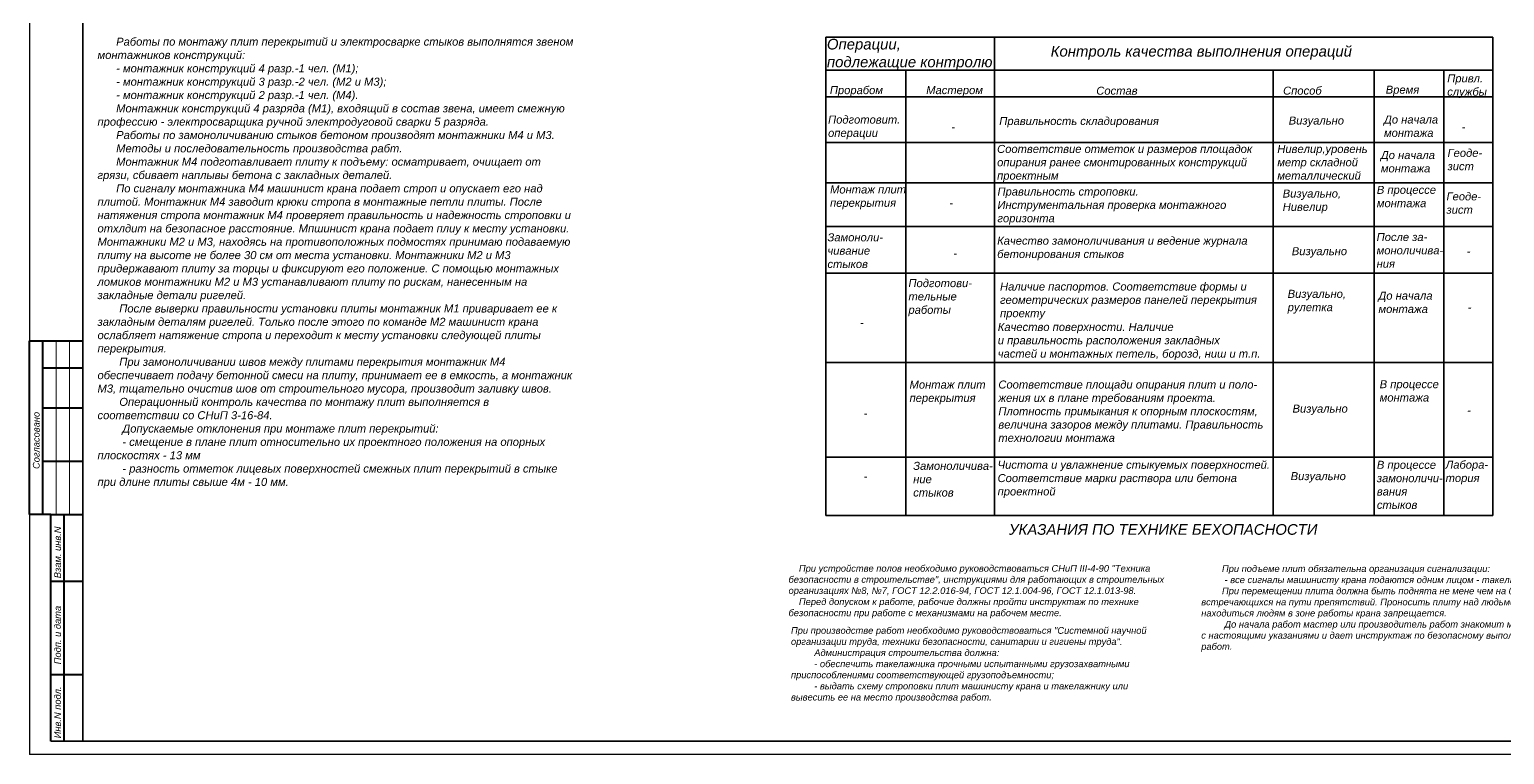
# Model space of a CAD drawing. Header units: millimetres. Extents: x 3254 to 5837, y -104 to 1724.
# Drawn here: x 4125 to 4678, y 1130 to 1402 of the extents above; entities that cross this region are included whole.
import ezdxf

# ---------------------------------------------------------------- set-up
doc = ezdxf.new("R2010")
doc.units = ezdxf.units.MM
for name, color, linetype, lineweight in [('Нормальная', 5, 'Continuous', 25), ('Основная', 7, 'Continuous', 40), ('Толстая', 6, 'Continuous', 35), ('Тонкая', 6, 'Continuous', 13)]:
    doc.layers.add(name, color=color, linetype=linetype, lineweight=lineweight)
doc.layers.add('Текст', color=14, linetype='Continuous')
doc.styles.get("Standard").update_dxf_attribs({"font": 'ARIALI.TTF'})

msp = doc.modelspace()

# ---------------------------------------------------------------- linework, layer by layer
at = {"layer": 'Основная'}
for p, q in [((4125.043, 1219.863), (4125.043, 1284.863)), ((4125.043, 1284.863), (4145.043, 1284.863)), ((4130.043, 1219.863), (4130.043, 1284.863)), ((4130.043, 1274.863), (4145.043, 1274.863)), ((4130.043, 1259.863), (4145.043, 1259.863)), ((4130.043, 1239.863), (4145.043, 1239.863)), ((4133.043, 1219.863), (4125.043, 1219.863)), ((4133.043, 1134.863), (4133.043, 1219.863)), ((4133.043, 1219.863), (4145.043, 1219.863)), ((4138.043, 1134.863), (4138.043, 1219.863)), ((4133.043, 1194.863), (4145.043, 1194.863)), ((4133.043, 1159.863), (4145.043, 1159.863))]:
    msp.add_line(p, q, dxfattribs=at)
at = {"layer": 'Текст', "color": 0}
for p in [(4125.043, 1723.863), (4966.043, 1129.863)]:
    msp.add_line(p, (4125.043, 1129.863), dxfattribs=at)
at = {"layer": 'Толстая', "color": 0}
for p, q in [((4145.043, 1718.863), (4145.043, 1134.863)), ((4423.549, 1398.786), (4423.549, 1390.786)), ((4423.549, 1398.786), (4423.549, 1219.454)), ((4673.549, 1398.786), (4423.549, 1398.786)), ((4486.835, 1398.786), (4486.835, 1219.454)), ((4673.549, 1398.786), (4673.549, 1390.786)), ((4673.549, 1390.786), (4673.549, 1382.786)), ((4423.549, 1386.356), (4423.549, 1376.356)), ((4673.549, 1386.356), (4423.549, 1386.356)), ((4453.545, 1386.356), (4453.545, 1219.454)), ((4591.31, 1386.356), (4591.31, 1219.454)), ((4629.068, 1386.356), (4629.068, 1219.454)), ((4655.199, 1386.356), (4655.199, 1219.454)), ((4673.549, 1382.786), (4673.549, 1219.454)), ((4423.549, 1376.356), (4673.549, 1376.356)), ((4423.549, 1359.318), (4673.549, 1359.318)), ((4423.549, 1344.19), (4673.549, 1344.19)), ((4423.549, 1327.749), (4673.549, 1327.749)), ((4423.549, 1310.233), (4673.549, 1310.233)), ((4423.549, 1276.76), (4673.549, 1276.76)), ((4423.549, 1241.338), (4673.549, 1241.338)), ((4423.549, 1219.454), (4673.549, 1219.454)), ((4145.043, 1134.863), (4133.043, 1134.863)), ((4961.043, 1134.863), (4145.043, 1134.863))]:
    msp.add_line(p, q, dxfattribs=at)
at = {"layer": 'Тонкая', "color": 0}
for p, q in [((4135.043, 1219.863), (4135.043, 1284.863)), ((4140.043, 1219.863), (4140.043, 1284.863))]:
    msp.add_line(p, q, dxfattribs=at)

# ---------------------------------------------------------------- texts
at = {"layer": 'Нормальная', "color": 0, "insert": (4150.543, 1398.579), "char_height": 2.5, "width": 177.991, "attachment_point": 1}
msp.add_mtext('{\\fArial|b0|i1|c204|p34;\\H1.2x;      Работы по монтажу плит перекрытий и электросварке стыков выполнятся звеном монтажников конструкций: \\P      - монтажник конструкций 4 разр.-1 чел. (М1);\\P      - монтажник конструкций 3 разр.-2 чел. (М2 и М3);\\P      - монтажник конструкций 2 разр.-1 чел. (М4).\\P      Монтажник конструкций 4 разряда (М1), входящий в состав звена, имеет смежную профессию - электросварщика ручной электродуговой сварки 5 разряда.\\P      Работы по замоноличиванию стыков бетоном производят монтажники М4 и М3.\\P      Методы и последовательность производства рабт.\\P      Монтажник М4 подготавливает плиту к подъему: осматривает, очищает от грязи, сбивает наплывы бетона с закладных деталей.\\P      По сигналу монтажника М4 машинист крана подает строп и опускает его над плитой. Монтажник М4 заводит крюки стропа в монтажные петли плиты. После натяжения стропа монтажник М4 проверяет правильность и надежность строповки и отхлдит на безопасное расстояние. Мпшинист крана подает плиу к месту установки. Монтажники М2 и М3, находясь на противоположных подмостях принимаю подаваемую плиту на высоте не более 30 см от места установки. Монтажники М2 и М3 придержавают плиту за торцы и фиксируют его положение. С помощью монтажных ломиков монтажники М2 и М3 устанавливают плиту по рискам, нанесенным на закладные детали ригелей.\\P       После выверки правильности установки плиты монтажник М1 приваривает ее к закладным деталям ригелей. Только после этого по команде М2 машинист крана ослабляет натяжение стропа и переходит к месту установки следующей плиты перекрытия.\\P       При замоноличивании швов между плитами перекрытия монтажник М4 обеспечивает подачу бетонной смеси на плиту, принимает ее в емкость, а монтажник М3, тщательно очистив шов от строительного мусора, производит заливку швов.\\P       Операционный контроль качества по монтажу плит выполняется в соответствии со СНиП 3-16-84.\\P        Допускаемые отклонения при монтаже плит перекрытий:\\P        - смещение в плане плит относительно их проектного положения на опорных плоскостях - 13 мм\\P        - разность отметок лицевых поверхностей смежных плит перекрытий в стыке при длине плиты свыше 4м - 10 мм.\\P        \\H0.8333x; }', dxfattribs=at)
at = {"layer": 'Толстая', "color": 0, "attachment_point": 1}
for s, insert, char_height in [('{\\fArial|b0|i1|c204|p34;Операции, \\Pподлежащие контролю}', (4423.973, 1398.138), 4), ('{\\fArial|b0|i1|c204|p34;Контроль качества выполнения операций}', (4507.86, 1395.482), 4), ('{\\fArial|b0|i1|c204|p34;Прорабом}', (4425.061, 1380.402), 3), ('{\\fArial|b0|i1|c204|p34;Мастером}', (4461.189, 1380.402), 3), ('{\\fArial|b0|i1|c204|p34;Состав}', (4524.954, 1380.19), 3), ('{\\fArial|b0|i1|c204|p34;Способ}', (4594.984, 1380.215), 3), ('{\\fArial|b0|i1|c204|p34;Время}', (4633.453, 1380.564), 3), ('{\\fArial|b0|i1|c204|p34;Подготовит.\\Pоперации}', (4424.403, 1369.36), 3), ('{\\fArial|b0|i1|c204|p34;Правильность складирования}', (4488.576, 1368.824), 3), ('{\\fArial|b0|i1|c204|p34;Визуально}', (4597.095, 1369.003), 3), ('{\\fArial|b0|i1|c204|p34;До начала \\Pмонтажа}', (4632.802, 1369.388), 3), ('-', (4470.623, 1366.628), 3), ('-', (4661.913, 1366.628), 3), ('{\\fArial|b0|i1|c204|p34;Соответствие отметок и размеров площадок\\Pопирания ранее смонтированных конструкций\\Pпроектным}', (4487.772, 1358.356), 3), ('{\\fArial|b0|i1|c204|p34;Нивелир,уровень\\Pметр складной\\Pметаллический}', (4592.808, 1358.356), 3), ('{\\fArial|b0|i1|c204|p34;До начала\\Pмонтажа}', (4631.625, 1356.058), 3), ('{\\fArial|b0|i1|c204|p34;Геоде-\\Pзист}', (4656.632, 1356.863), 3), ('{\\fArial|b0|i1|c204|p34;Монтаж плит\\Pперекрытия}', (4425.149, 1343.159), 3), ('{\\fArial|b0|i1|c204|p34;Правильность строповки.\\PИнструментальная проверка монтажного\\Pгоризонта}', (4487.908, 1342.38), 3), ('{\\fArial|b0|i1|c204|p34;Визуально,\\PНивелир}', (4594.836, 1341.641), 3), ('{\\fArial|b0|i1|c204|p34;В процессе\\Pмонтажа}', (4630.118, 1343.025), 3), ('{\\fArial|b0|i1|c204|p34;Геоде-\\Pзист}', (4656.234, 1340.571), 3), ('-', (4469.882, 1338.151), 3), ('{\\fArial|b0|i1|c204|p34;Замоноли-\\Pчивание \\Pстыков}', (4424.171, 1325.226), 3), ('{\\fArial|b0|i1|c204|p34;Качество замоноличивания и ведение журнала\\Pбетонирования стыков}', (4487.792, 1323.957), 3), ('{\\fArial|b0|i1|c204|p34;После за-\\Pмоноличива-\\Pния}', (4630.039, 1325.331), 3), ('-', (4471.363, 1319.289), 3), ('{\\fArial|b0|i1|c204|p34;Визуально}', (4598.237, 1320.036), 3), ('-', (4663.824, 1320.004), 3), ('{\\fArial|b0|i1|c204|p34;Подготови-\\Pтельные\\Pработы}', (4454.529, 1308.057), 3), ('{\\fArial|b0|i1|c204|p34;Наличие паспортов. Соответствие формы и \\Pгеометрических размеров панелей перекрытия\\Pпроекту}', (4488.869, 1306.786), 3), ('{\\fArial|b0|i1|c204|p34;Визуально,\\Pрулетка}', (4596.696, 1304.043), 3), ('{\\fArial|b0|i1|c204|p34;До начала \\Pмонтажа}', (4630.722, 1303.365), 3), ('-', (4664.199, 1299.034), 3), ('-', (4436.352, 1293.229), 3), ('{\\fArial|b0|i1|c204|p34;Качество поверхности. Наличие\\Pи правильность расположения закладных\\Pчастей и монтажных петель, борозд, ниш и т.п.}', (4488.024, 1291.624), 3), ('{\\fArial|b0|i1|c204|p34;Монтаж плит\\Pперекрытия}', (4454.953, 1270.017), 3), ('{\\fArial|b0|i1|c204|p34;Соответствие площади опирания плит и поло-\\Pжения их в плане требованиям проекта.\\PПлотность примыкания к опорным плоскостям,\\Pвеличина зазоров между плитами. Правильность\\Pтехнологии монтажа}', (4488.247, 1270.045), 3), ('{\\fArial|b0|i1|c204|p34;В процессе \\Pмонтажа}', (4631.183, 1270.174), 3), ('{\\fArial|b0|i1|c204|p34;Визуально}', (4598.516, 1261.017), 3), ('-', (4437.725, 1259.283), 3), ('-', (4663.953, 1260.365), 3), ('{\\fArial|b0|i1|c204|p34;Замоноличива-\\Pние\\Pстыков}', (4456.314, 1239.562), 3), ('{\\fArial|b0|i1|c204|p34;Чистота и увлажнение стыкуемых поверхностей.\\PСоответствие марки раствора или бетона \\Pпроектной}', (4487.955, 1239.973), 3), ('{\\fArial|b0|i1|c204|p34;В процессе \\Pзамоноличи-\\Pвания \\Pстыков}', (4630.128, 1239.945), 3), ('{\\fArial|b0|i1|c204|p34;Лабора-\\Pтория}', (4655.893, 1240), 3), ('-', (4437.725, 1235.624), 3), ('{\\fArial|b0|i1|c204|p34;Визуально}', (4597.813, 1235.709), 3)]:
    msp.add_mtext(s, dxfattribs=dict(at, insert=insert, char_height=char_height))
for s, insert, char_height, width in [('{\\fArial|b0|i1|c204|p34;Привл.\\Pслужбы}', (4656.509, 1384.812), 3, 0.08497), ('{\\fArial|b0|i1|c204|p34;УКАЗАНИЯ ПО ТЕХНИКЕ БЕХОПАСНОСТИ}', (4492.224, 1216.22), 4, 143.03647), ('{\\fArial|b0|i1|c204|p34;\\H0.8333x;    При устройстве полов необходимо руководствоваться СНиП \\fArial|b0|i1|c0|p34;III\\fArial|b0|i1|c204|p34;-4-90 "Техника безопасности в строительстве", инструкциями для работающих в строительных организациях №8, №7, ГОСТ 12.2.016-94, ГОСТ 12.1.004-96, ГОСТ 12.1.013-98.\\P    Перед допуском к работе, рабочие должны пройти инструктаж по технике безопасности при работе с механизмами на рабочем месте.}', (4409.59, 1200.879), 3, 145.0492), ('{\\fArial|b0|i1|c204|p34;\\H0.8333x; \\P        При подъеме плит обязательна организация сигнализации:\\P         - все сигналы машинисту крана подаются одним лицом - такелажником.\\P        При перемещении плита должна быть поднята не мене чем на 0,5м выше встречающихся на пути препятствий. Проносить плиту над людьми, а также находиться людям в зоне работы крана запрещается.\\P         До начала работ мастер или производитель работ знакомит монтажников с настоящими указаниями и дает инструктаж по безопасному выполнению работ.  \\P\\H0.8125x;     }', (4564.296, 1204.945), 3, 139.48419), ('{\\fArial|b0|i1|c204|p34;\\H0.8333x;При производстве работ необходимо руководствоваться "Системной научной организации труда, техники безопасности, санитарии и гигиены труда".\\P         Администрация строительства должна:\\P         - обеспечить такелажника прочными испытанными грузозахватными приспособлениями соответствующей грузоподъемности;\\P         - выдать схему строповки плит машинисту крана и такелажнику или вывесить ее на место производства работ.}', (4410.496, 1177.607), 3, 141.83889)]:
    msp.add_mtext(s, dxfattribs=dict(at, insert=insert, char_height=char_height, width=width))
at = {"layer": 'Тонкая', "char_height": 2.5, "attachment_point": 1, "rotation": 90}
for s, insert, width in [('{\\fArial|b0|i1|c204|p34;\\C0;Согласовано}', (4126.311, 1236.888), 48.47778), ('{\\fArial|b0|i1|c204|p34;\\C0;Взам.\\fArial|b0|i1|c0|p34; \\fArial|b0|i1|c204|p34;инв.\\fArial|b0|i1|c0|p34;N}', (4134.311, 1195.939), 26.14608), ('{\\fArial|b0|i1|c204|p34;\\C0;Подп. и дата}', (4134.311, 1163.681), 31.31111)]:
    msp.add_mtext(s, dxfattribs=dict(at, insert=insert, width=width))
at = {"layer": 'Тонкая', "color": 0, "insert": (4134.311, 1135.939), "char_height": 2.5, "width": 26.14608, "attachment_point": 1, "rotation": 90}
msp.add_mtext('{\\fArial|b0|i1|c204|p34;Инв.}N{\\fArial|b0|i1|c204|p34; подл.}', dxfattribs=at)

doc.saveas('drawing.dxf')
